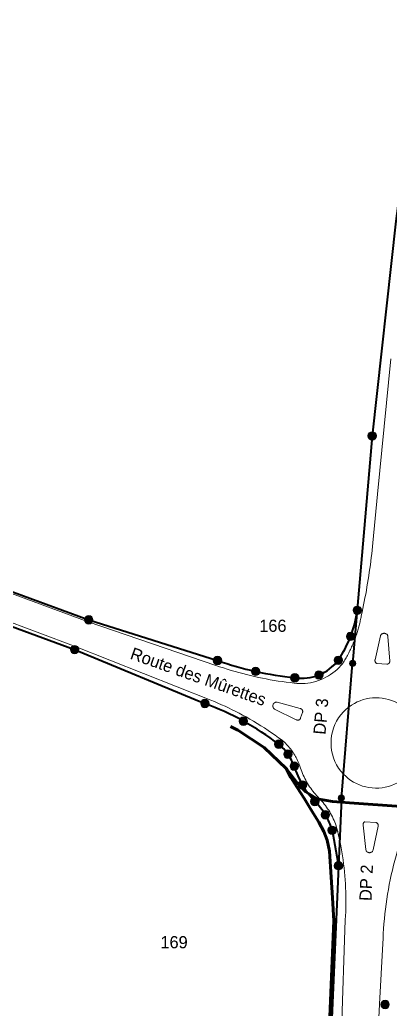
# Model space of a CAD drawing. Header units: metres. Extents: x 2507945 to 2509514, y 1139494 to 1141182.
# Drawn here: x 2508587.6 to 2508657.4, y 1140738.8 to 1140925.3 of the extents above; entities that cross this region are included whole.
import ezdxf
from ezdxf.lldxf.tags import DXFTag

# ---------------------------------------------------------------- set-up
doc = ezdxf.new("R2010")
doc.units = ezdxf.units.M
doc.layers.get('0').update_dxf_attribs({"lineweight": 0})
doc.layers.add('Cadastre - Natures', color=8, linetype='ARROSAGE', lineweight=20, true_color=0x808080)
doc.layers.add('Services - Electricité - Projeté - Conduite', color=253, linetype='Electricité', lineweight=60, true_color=0x999999)
for name, color, linetype, lineweight in [('Cadastre - N° parcelles', 7, 'Continuous', 30), ('Cadastre - Parcelles', 7, 'Continuous', 40), ('Cadastre - Point limite', 7, 'Continuous', 0)]:
    doc.layers.add(name, color=color, linetype=linetype, lineweight=lineweight)
doc.layers.add('DXF_Prangins_202 - CDS_NATURES', color=7, linetype='Continuous')
doc.styles.add('Parcelle_2019', font='', dxfattribs={"height": 0.4})
doc.styles.get('Parcelle_2019').set_extended_font_data('Cadastra')
tags = doc.linetypes.add('ARROSAGE', pattern=[0.75, 0.5, -0.25]).pattern_tags.tags
tags[6:7] = [DXFTag(74, 4), DXFTag(75, 0), DXFTag(340, '0'), DXFTag(46, 0.0), DXFTag(50, 0.0), DXFTag(44, 0.0), DXFTag(45, 0.0)]
tags[4:5] = [DXFTag(74, 4), DXFTag(75, 0), DXFTag(340, '0'), DXFTag(46, 0.0), DXFTag(50, 0.0), DXFTag(44, 0.0), DXFTag(45, 0.0)]
tags = doc.linetypes.add('Electricité', pattern=[2.4, 2, -0.4]).pattern_tags.tags
tags[6:7] = [DXFTag(74, 4), DXFTag(75, 0), DXFTag(340, '0'), DXFTag(46, 0.0), DXFTag(50, 0.0), DXFTag(44, 0.0), DXFTag(45, 0.0)]
tags[4:5] = [DXFTag(74, 4), DXFTag(75, 0), DXFTag(340, '0'), DXFTag(46, 0.0), DXFTag(50, 0.0), DXFTag(44, 0.0), DXFTag(45, 0.0)]
tags = doc.linetypes.add('HIDDEN', pattern=[6, 4, -2]).pattern_tags.tags
tags[6:7] = [DXFTag(74, 4), DXFTag(75, 0), DXFTag(340, '0'), DXFTag(46, 0.0), DXFTag(50, 0.0), DXFTag(44, 0.0), DXFTag(45, 0.0)]
tags[4:5] = [DXFTag(74, 4), DXFTag(75, 0), DXFTag(340, '0'), DXFTag(46, 0.0), DXFTag(50, 0.0), DXFTag(44, 0.0), DXFTag(45, 0.0)]

# ---------------------------------------------------------------- blocks, each defined once
blk = doc.blocks.new('gb2_pl_borne', base_point=(105.91, 42.69))
at = {"linetype": 'Continuous', "true_color": 0xffffff}
h = blk.add_hatch(color=7, dxfattribs=at)
h.paths.add_polyline_path([(107.05, 43.82, -0.57735), (106.32, 41.14, -0.57735), (104.37, 43.11, -0.57735)])
h.paths.add_polyline_path([(105.84, 42.76, 0.57735), (105.89, 42.59, 0.57735), (106.01, 42.72, 0.57735)])
at = {"color": 0, "linetype": 'Continuous', "ltscale": 8}
for radius in [1.6, 0.102]:
    blk.add_circle((105.91, 42.69), radius, dxfattribs=at)
blk = doc.blocks.new('gb2_pl_cheville', base_point=(105.92, 41.5))
at = {"linetype": 'Continuous', "true_color": 0xffffff}
h = blk.add_hatch(color=7, dxfattribs=at)
h.paths.add_polyline_path([(105.92, 42.7, -0.414214), (107.12, 41.5, -1), (104.72, 41.5, -0.414214)])
h.paths.add_polyline_path([(105.92, 41.6, 0.414214), (105.82, 41.5, 1), (106.02, 41.5, 0.414214)])
at = {"color": 0, "linetype": 'Continuous', "ltscale": 8}
for radius in [1.2, 0.102]:
    blk.add_circle((105.92, 41.5), radius, dxfattribs=at)

msp = doc.modelspace()

# ---------------------------------------------------------------- linework, layer by layer
at = {"layer": 'Cadastre - Natures', "linetype": 'Continuous'}
for p, q in [((2508654.037, 1140846.853), (2508658.497, 1140887.323)), ((2508657.516, 1140861.413), (2508655.045, 1140835.875)), ((2508651.223, 1140814.002), (2508654.037, 1140846.853)), ((2508655.045, 1140835.875), (2508654.174, 1140826.71)), ((2508574.036, 1140821.954), (2508600.586, 1140812.199)), ((2508600.459, 1140811.802), (2508584.306, 1140817.825)), ((2508597.928, 1140806.593), (2508572.276, 1140816.054)), ((2508582.484, 1140813.011), (2508598.184, 1140807.136)), ((2508624.551, 1140803.626), (2508600.459, 1140811.802)), ((2508600.586, 1140812.199), (2508624.854, 1140804.55)), ((2508655.58, 1140809.171), (2508654.571, 1140804.694)), ((2508657.343, 1140804.415), (2508657.009, 1140809.089)), ((2508622.488, 1140796.442), (2508597.928, 1140806.593)), ((2508598.184, 1140807.136), (2508623.589, 1140797.083)), ((2508654.915, 1140803.969), (2508656.775, 1140803.851)), ((2508640.435, 1140795.503), (2508636.102, 1140796.702)), ((2508635.613, 1140795.362), (2508639.72, 1140793.389)), ((2508640.532, 1140793.729), (2508640.902, 1140794.737)), ((2508654.724, 1140774.017), (2508652.647, 1140774.158)), ((2508647.689, 1140765.872), (2508646.48, 1140772.545)), ((2508652.349, 1140773.501), (2508652.819, 1140768.937)), ((2508654.199, 1140768.832), (2508655.136, 1140773.335)), ((2508643.878, 1140677.932), (2508647.689, 1140765.872)), ((2508648.955, 1140755.645), (2508648.125, 1140731.314)), ((2508655.431, 1140739.805), (2508656.059, 1140751.2)), ((2508654.993, 1140731.022), (2508655.431, 1140739.805))]:
    msp.add_line(p, q, dxfattribs=at)
at = {"layer": 'Cadastre - Natures', "linetype": 'Continuous', "flags": 128}
for points in [[(2508653.275, 1140819.801), (2508653.383, 1140820.489), (2508653.487, 1140821.178), (2508653.587, 1140821.868), (2508653.683, 1140822.558), (2508653.775, 1140823.249), (2508653.863, 1140823.94), (2508653.947, 1140824.632), (2508654.027, 1140825.324), (2508654.102, 1140826.016), (2508654.174, 1140826.71)], [(2508651.97, 1140812.957), (2508652.119, 1140813.637), (2508652.264, 1140814.319), (2508652.404, 1140815.002), (2508652.541, 1140815.685), (2508652.673, 1140816.369), (2508652.802, 1140817.054), (2508652.926, 1140817.739), (2508653.047, 1140818.426), (2508653.163, 1140819.113), (2508653.275, 1140819.801)], [(2508649.965, 1140809.089), (2508650.141, 1140809.566), (2508650.305, 1140810.046), (2508650.459, 1140810.531), (2508650.602, 1140811.019), (2508650.733, 1140811.51), (2508650.854, 1140812.003), (2508650.963, 1140812.5), (2508651.061, 1140812.998), (2508651.148, 1140813.499), (2508651.223, 1140814.002)], [(2508651.458, 1140810.693), (2508651.519, 1140810.917), (2508651.578, 1140811.141), (2508651.634, 1140811.367), (2508651.689, 1140811.592), (2508651.741, 1140811.818), (2508651.791, 1140812.045), (2508651.839, 1140812.272), (2508651.885, 1140812.5), (2508651.929, 1140812.728), (2508651.97, 1140812.957)], [(2508650.733, 1140808.487), (2508650.815, 1140808.704), (2508650.895, 1140808.922), (2508650.973, 1140809.141), (2508651.049, 1140809.361), (2508651.122, 1140809.581), (2508651.194, 1140809.802), (2508651.263, 1140810.024), (2508651.33, 1140810.246), (2508651.395, 1140810.469), (2508651.458, 1140810.693)], [(2508656.325, 1140809.667), (2508656.229, 1140809.666), (2508656.134, 1140809.652), (2508656.042, 1140809.627), (2508655.953, 1140809.59), (2508655.87, 1140809.542), (2508655.794, 1140809.484), (2508655.726, 1140809.417), (2508655.667, 1140809.341), (2508655.618, 1140809.259), (2508655.58, 1140809.171)], [(2508657.009, 1140809.089), (2508656.982, 1140809.181), (2508656.943, 1140809.269), (2508656.893, 1140809.351), (2508656.833, 1140809.426), (2508656.764, 1140809.492), (2508656.687, 1140809.549), (2508656.603, 1140809.596), (2508656.514, 1140809.631), (2508656.421, 1140809.655), (2508656.325, 1140809.667)], [(2508647.635, 1140804.584), (2508647.914, 1140805.009), (2508648.182, 1140805.44), (2508648.441, 1140805.878), (2508648.69, 1140806.321), (2508648.928, 1140806.77), (2508649.157, 1140807.224), (2508649.375, 1140807.683), (2508649.582, 1140808.147), (2508649.779, 1140808.616), (2508649.965, 1140809.089)], [(2508649.715, 1140806.182), (2508649.828, 1140806.407), (2508649.938, 1140806.634), (2508650.046, 1140806.862), (2508650.151, 1140807.091), (2508650.254, 1140807.321), (2508650.355, 1140807.552), (2508650.453, 1140807.784), (2508650.549, 1140808.017), (2508650.642, 1140808.251), (2508650.733, 1140808.487)], [(2508648.465, 1140803.994), (2508648.6, 1140804.207), (2508648.733, 1140804.421), (2508648.864, 1140804.636), (2508648.992, 1140804.853), (2508649.118, 1140805.072), (2508649.242, 1140805.291), (2508649.364, 1140805.512), (2508649.483, 1140805.734), (2508649.6, 1140805.957), (2508649.715, 1140806.182)], [(2508624.551, 1140803.626), (2508625.268, 1140803.378), (2508625.988, 1140803.138), (2508626.71, 1140802.907), (2508627.435, 1140802.684), (2508628.163, 1140802.47), (2508628.893, 1140802.264), (2508629.626, 1140802.067), (2508630.36, 1140801.878), (2508631.097, 1140801.698), (2508631.836, 1140801.526)], [(2508624.854, 1140804.55), (2508625.563, 1140804.307), (2508626.275, 1140804.072), (2508626.989, 1140803.846), (2508627.706, 1140803.628), (2508628.426, 1140803.418), (2508629.148, 1140803.216), (2508629.872, 1140803.023), (2508630.598, 1140802.838), (2508631.327, 1140802.662), (2508632.057, 1140802.494)], [(2508643.991, 1140801.818), (2508644.416, 1140802.002), (2508644.83, 1140802.209), (2508645.233, 1140802.437), (2508645.622, 1140802.687), (2508645.998, 1140802.957), (2508646.36, 1140803.246), (2508646.705, 1140803.555), (2508647.033, 1140803.881), (2508647.343, 1140804.224), (2508647.635, 1140804.584)], [(2508644.379, 1140800.935), (2508644.852, 1140801.141), (2508645.314, 1140801.371), (2508645.764, 1140801.625), (2508646.199, 1140801.901), (2508646.62, 1140802.2), (2508647.025, 1140802.519), (2508647.413, 1140802.86), (2508647.783, 1140803.219), (2508648.134, 1140803.598), (2508648.465, 1140803.994)], [(2508654.571, 1140804.694), (2508654.56, 1140804.651), (2508654.552, 1140804.608), (2508654.547, 1140804.564), (2508654.546, 1140804.52), (2508654.547, 1140804.476), (2508654.552, 1140804.432), (2508654.56, 1140804.389), (2508654.572, 1140804.347), (2508654.586, 1140804.305), (2508654.603, 1140804.265)], [(2508654.603, 1140804.265), (2508654.624, 1140804.225), (2508654.647, 1140804.188), (2508654.672, 1140804.152), (2508654.701, 1140804.119), (2508654.732, 1140804.087), (2508654.765, 1140804.058), (2508654.8, 1140804.032), (2508654.837, 1140804.008), (2508654.875, 1140803.987), (2508654.915, 1140803.969)], [(2508656.775, 1140803.851), (2508656.821, 1140803.85), (2508656.866, 1140803.852), (2508656.911, 1140803.859), (2508656.955, 1140803.869), (2508656.998, 1140803.883), (2508657.04, 1140803.9), (2508657.081, 1140803.921), (2508657.119, 1140803.945), (2508657.155, 1140803.973), (2508657.188, 1140804.003)], [(2508657.188, 1140804.003), (2508657.219, 1140804.037), (2508657.247, 1140804.073), (2508657.271, 1140804.111), (2508657.293, 1140804.151), (2508657.31, 1140804.193), (2508657.325, 1140804.236), (2508657.335, 1140804.28), (2508657.342, 1140804.325), (2508657.344, 1140804.37), (2508657.343, 1140804.415)], [(2508632.057, 1140802.494), (2508632.789, 1140802.334), (2508633.523, 1140802.183), (2508634.259, 1140802.041), (2508634.996, 1140801.906), (2508635.735, 1140801.781), (2508636.475, 1140801.664), (2508637.217, 1140801.555), (2508637.96, 1140801.455), (2508638.703, 1140801.364), (2508639.448, 1140801.281)], [(2508639.448, 1140801.281), (2508639.908, 1140801.225), (2508640.369, 1140801.193), (2508640.832, 1140801.186), (2508641.295, 1140801.204), (2508641.756, 1140801.246), (2508642.214, 1140801.312), (2508642.667, 1140801.403), (2508643.116, 1140801.518), (2508643.558, 1140801.656), (2508643.991, 1140801.818)], [(2508631.836, 1140801.526), (2508632.577, 1140801.362), (2508633.32, 1140801.208), (2508634.064, 1140801.062), (2508634.81, 1140800.924), (2508635.558, 1140800.796), (2508636.307, 1140800.676), (2508637.058, 1140800.565), (2508637.809, 1140800.462), (2508638.562, 1140800.369), (2508639.316, 1140800.284)], [(2508639.316, 1140800.284), (2508639.83, 1140800.23), (2508640.345, 1140800.203), (2508640.861, 1140800.203), (2508641.376, 1140800.229), (2508641.89, 1140800.282), (2508642.4, 1140800.361), (2508642.905, 1140800.466), (2508643.404, 1140800.597), (2508643.896, 1140800.753), (2508644.379, 1140800.935)], [(2508629.741, 1140793.11), (2508629.038, 1140793.49), (2508628.33, 1140793.86), (2508627.617, 1140794.219), (2508626.898, 1140794.568), (2508626.175, 1140794.907), (2508625.446, 1140795.235), (2508624.713, 1140795.553), (2508623.976, 1140795.86), (2508623.234, 1140796.156), (2508622.488, 1140796.442)], [(2508630.248, 1140793.902), (2508629.6, 1140794.256), (2508628.948, 1140794.603), (2508628.292, 1140794.941), (2508627.631, 1140795.272), (2508626.967, 1140795.594), (2508626.299, 1140795.908), (2508625.627, 1140796.214), (2508624.951, 1140796.512), (2508624.272, 1140796.802), (2508623.589, 1140797.083)], [(2508635.339, 1140796.221), (2508635.312, 1140796.128), (2508635.297, 1140796.032), (2508635.295, 1140795.935), (2508635.306, 1140795.839), (2508635.329, 1140795.744), (2508635.365, 1140795.654), (2508635.412, 1140795.569), (2508635.47, 1140795.491), (2508635.537, 1140795.422), (2508635.613, 1140795.362)], [(2508636.102, 1140796.702), (2508636.005, 1140796.705), (2508635.909, 1140796.695), (2508635.814, 1140796.673), (2508635.724, 1140796.638), (2508635.638, 1140796.592), (2508635.56, 1140796.535), (2508635.49, 1140796.468), (2508635.429, 1140796.392), (2508635.378, 1140796.31), (2508635.339, 1140796.221)], [(2508655.317, 1140797.502), (2508654.715, 1140797.519), (2508654.112, 1140797.493), (2508653.513, 1140797.425), (2508652.92, 1140797.314), (2508652.337, 1140797.162), (2508651.765, 1140796.968), (2508651.209, 1140796.735), (2508650.671, 1140796.463), (2508650.154, 1140796.153), (2508649.659, 1140795.808)], [(2508660.716, 1140795.106), (2508660.269, 1140795.512), (2508659.795, 1140795.884), (2508659.295, 1140796.222), (2508658.773, 1140796.524), (2508658.231, 1140796.788), (2508657.671, 1140797.013), (2508657.097, 1140797.197), (2508656.512, 1140797.341), (2508655.917, 1140797.443), (2508655.317, 1140797.502)], [(2508640.846, 1140795.228), (2508640.818, 1140795.27), (2508640.786, 1140795.31), (2508640.751, 1140795.347), (2508640.712, 1140795.381), (2508640.671, 1140795.411), (2508640.628, 1140795.437), (2508640.582, 1140795.46), (2508640.534, 1140795.478), (2508640.485, 1140795.493), (2508640.435, 1140795.503)], [(2508640.902, 1140794.737), (2508640.916, 1140794.786), (2508640.926, 1140794.836), (2508640.931, 1140794.887), (2508640.932, 1140794.937), (2508640.928, 1140794.988), (2508640.92, 1140795.039), (2508640.908, 1140795.088), (2508640.892, 1140795.136), (2508640.871, 1140795.183), (2508640.846, 1140795.228)], [(2508649.659, 1140795.808), (2508649.105, 1140795.353), (2508648.592, 1140794.853), (2508648.122, 1140794.312), (2508647.699, 1140793.733), (2508647.326, 1140793.12), (2508647.006, 1140792.479), (2508646.742, 1140791.813), (2508646.534, 1140791.127), (2508646.384, 1140790.426), (2508646.294, 1140789.715)], [(2508636.439, 1140788.771), (2508635.798, 1140789.247), (2508635.151, 1140789.715), (2508634.496, 1140790.173), (2508633.835, 1140790.622), (2508633.168, 1140791.061), (2508632.495, 1140791.49), (2508631.815, 1140791.91), (2508631.13, 1140792.32), (2508630.438, 1140792.72), (2508629.741, 1140793.11)], [(2508637.047, 1140789.514), (2508636.394, 1140789.993), (2508635.735, 1140790.463), (2508635.07, 1140790.925), (2508634.398, 1140791.377), (2508633.721, 1140791.821), (2508633.037, 1140792.256), (2508632.348, 1140792.681), (2508631.654, 1140793.097), (2508630.954, 1140793.504), (2508630.248, 1140793.902)], [(2508639.72, 1140793.389), (2508639.811, 1140793.336), (2508639.911, 1140793.303), (2508640.016, 1140793.291), (2508640.121, 1140793.3), (2508640.222, 1140793.331), (2508640.314, 1140793.381), (2508640.394, 1140793.449), (2508640.459, 1140793.532), (2508640.506, 1140793.627), (2508640.532, 1140793.729)], [(2508638.142, 1140786.875), (2508637.993, 1140787.082), (2508637.839, 1140787.286), (2508637.681, 1140787.486), (2508637.517, 1140787.682), (2508637.348, 1140787.875), (2508637.175, 1140788.063), (2508636.998, 1140788.246), (2508636.816, 1140788.426), (2508636.63, 1140788.6), (2508636.439, 1140788.771)], [(2508638.953, 1140787.433), (2508638.787, 1140787.661), (2508638.615, 1140787.886), (2508638.437, 1140788.106), (2508638.254, 1140788.322), (2508638.065, 1140788.533), (2508637.872, 1140788.739), (2508637.673, 1140788.94), (2508637.469, 1140789.137), (2508637.261, 1140789.328), (2508637.047, 1140789.514)], [(2508646.294, 1140789.715), (2508646.265, 1140788.998), (2508646.295, 1140788.282), (2508646.386, 1140787.571), (2508646.536, 1140786.87), (2508646.745, 1140786.184), (2508647.01, 1140785.518), (2508647.33, 1140784.877), (2508647.704, 1140784.265), (2508648.127, 1140783.686), (2508648.597, 1140783.146)], [(2508639.339, 1140784.626), (2508639.245, 1140784.863), (2508639.144, 1140785.098), (2508639.038, 1140785.33), (2508638.927, 1140785.56), (2508638.809, 1140785.787), (2508638.687, 1140786.011), (2508638.558, 1140786.232), (2508638.425, 1140786.449), (2508638.286, 1140786.664), (2508638.142, 1140786.875)], [(2508640.287, 1140784.946), (2508640.182, 1140785.208), (2508640.071, 1140785.469), (2508639.953, 1140785.726), (2508639.829, 1140785.98), (2508639.698, 1140786.231), (2508639.561, 1140786.479), (2508639.418, 1140786.723), (2508639.269, 1140786.963), (2508639.114, 1140787.2), (2508638.953, 1140787.433)], [(2508639.339, 1140784.626), (2508639.459, 1140784.256), (2508639.587, 1140783.89), (2508639.723, 1140783.526), (2508639.868, 1140783.165), (2508640.021, 1140782.808), (2508640.181, 1140782.455), (2508640.35, 1140782.105), (2508640.527, 1140781.759), (2508640.711, 1140781.417), (2508640.903, 1140781.08)], [(2508640.287, 1140784.946), (2508640.39, 1140784.604), (2508640.501, 1140784.265), (2508640.62, 1140783.929), (2508640.747, 1140783.596), (2508640.881, 1140783.266), (2508641.024, 1140782.939), (2508641.175, 1140782.615), (2508641.333, 1140782.296), (2508641.499, 1140781.98), (2508641.672, 1140781.669)], [(2508648.597, 1140783.146), (2508649.038, 1140782.713), (2508649.508, 1140782.314), (2508650.007, 1140781.95), (2508650.53, 1140781.623), (2508651.076, 1140781.334), (2508651.641, 1140781.086), (2508652.223, 1140780.88), (2508652.818, 1140780.716), (2508653.423, 1140780.596), (2508654.036, 1140780.52)], [(2508641.672, 1140781.669), (2508641.853, 1140781.361), (2508642.042, 1140781.059), (2508642.237, 1140780.76), (2508642.44, 1140780.467), (2508642.649, 1140780.179), (2508642.866, 1140779.895), (2508643.089, 1140779.617), (2508643.319, 1140779.345), (2508643.556, 1140779.078), (2508643.798, 1140778.817)], [(2508654.036, 1140780.52), (2508654.652, 1140780.489), (2508655.269, 1140780.503), (2508655.884, 1140780.561), (2508656.492, 1140780.664), (2508657.092, 1140780.811), (2508657.679, 1140781), (2508658.252, 1140781.232), (2508658.805, 1140781.505), (2508659.338, 1140781.817), (2508659.847, 1140782.166)], [(2508640.903, 1140781.08), (2508641.103, 1140780.746), (2508641.31, 1140780.418), (2508641.525, 1140780.094), (2508641.747, 1140779.775), (2508641.976, 1140779.462), (2508642.213, 1140779.153), (2508642.456, 1140778.851), (2508642.706, 1140778.553), (2508642.963, 1140778.262), (2508643.226, 1140777.977)], [(2508645.195, 1140775.466), (2508645.028, 1140775.738), (2508644.853, 1140776.006), (2508644.672, 1140776.269), (2508644.484, 1140776.528), (2508644.289, 1140776.783), (2508644.089, 1140777.032), (2508643.882, 1140777.276), (2508643.669, 1140777.515), (2508643.451, 1140777.749), (2508643.226, 1140777.977)], [(2508646.017, 1140776), (2508645.829, 1140776.306), (2508645.634, 1140776.608), (2508645.43, 1140776.905), (2508645.219, 1140777.196), (2508645.001, 1140777.481), (2508644.774, 1140777.761), (2508644.541, 1140778.034), (2508644.3, 1140778.302), (2508644.053, 1140778.562), (2508643.798, 1140778.817)], [(2508647.426, 1140772.703), (2508647.324, 1140773.048), (2508647.214, 1140773.39), (2508647.095, 1140773.729), (2508646.967, 1140774.065), (2508646.83, 1140774.397), (2508646.684, 1140774.726), (2508646.53, 1140775.051), (2508646.367, 1140775.372), (2508646.196, 1140775.688), (2508646.017, 1140776)], [(2508646.48, 1140772.545), (2508646.385, 1140772.85), (2508646.282, 1140773.153), (2508646.172, 1140773.454), (2508646.055, 1140773.751), (2508645.93, 1140774.046), (2508645.797, 1140774.337), (2508645.657, 1140774.625), (2508645.511, 1140774.909), (2508645.357, 1140775.189), (2508645.195, 1140775.466)], [(2508652.371, 1140773.887), (2508652.356, 1140773.851), (2508652.343, 1140773.813), (2508652.334, 1140773.775), (2508652.327, 1140773.736), (2508652.324, 1140773.697), (2508652.323, 1140773.657), (2508652.325, 1140773.618), (2508652.33, 1140773.578), (2508652.338, 1140773.54), (2508652.349, 1140773.501)], [(2508652.647, 1140774.158), (2508652.611, 1140774.141), (2508652.577, 1140774.122), (2508652.544, 1140774.1), (2508652.513, 1140774.075), (2508652.484, 1140774.048), (2508652.456, 1140774.02), (2508652.431, 1140773.989), (2508652.409, 1140773.957), (2508652.388, 1140773.923), (2508652.371, 1140773.887)], [(2508655.086, 1140773.77), (2508655.061, 1140773.808), (2508655.033, 1140773.844), (2508655.002, 1140773.876), (2508654.968, 1140773.906), (2508654.932, 1140773.933), (2508654.893, 1140773.957), (2508654.853, 1140773.978), (2508654.811, 1140773.995), (2508654.768, 1140774.008), (2508654.724, 1140774.017)], [(2508647.661, 1140771.719), (2508647.638, 1140771.817), (2508647.615, 1140771.916), (2508647.592, 1140772.014), (2508647.569, 1140772.113), (2508647.546, 1140772.211), (2508647.522, 1140772.31), (2508647.498, 1140772.408), (2508647.474, 1140772.506), (2508647.45, 1140772.604), (2508647.426, 1140772.703)], [(2508655.136, 1140773.335), (2508655.148, 1140773.379), (2508655.156, 1140773.423), (2508655.16, 1140773.468), (2508655.161, 1140773.513), (2508655.158, 1140773.558), (2508655.151, 1140773.603), (2508655.14, 1140773.647), (2508655.125, 1140773.689), (2508655.107, 1140773.731), (2508655.086, 1140773.77)], [(2508647.878, 1140770.731), (2508647.857, 1140770.83), (2508647.836, 1140770.928), (2508647.814, 1140771.027), (2508647.793, 1140771.126), (2508647.771, 1140771.225), (2508647.75, 1140771.324), (2508647.728, 1140771.423), (2508647.705, 1140771.521), (2508647.683, 1140771.62), (2508647.661, 1140771.719)], [(2508648.929, 1140763.225), (2508648.87, 1140763.981), (2508648.8, 1140764.736), (2508648.721, 1140765.49), (2508648.631, 1140766.244), (2508648.531, 1140766.995), (2508648.42, 1140767.746), (2508648.3, 1140768.495), (2508648.169, 1140769.242), (2508648.028, 1140769.987), (2508647.878, 1140770.731)], [(2508652.819, 1140768.937), (2508652.837, 1140768.843), (2508652.869, 1140768.751), (2508652.912, 1140768.665), (2508652.967, 1140768.586), (2508653.033, 1140768.514), (2508653.107, 1140768.453), (2508653.189, 1140768.402), (2508653.277, 1140768.362), (2508653.37, 1140768.336), (2508653.466, 1140768.321)], [(2508653.466, 1140768.321), (2508653.562, 1140768.321), (2508653.658, 1140768.333), (2508653.751, 1140768.359), (2508653.84, 1140768.396), (2508653.923, 1140768.446), (2508653.999, 1140768.507), (2508654.065, 1140768.577), (2508654.121, 1140768.656), (2508654.166, 1140768.741), (2508654.199, 1140768.832)], [(2508659.082, 1140769.542), (2508658.809, 1140768.651), (2508658.55, 1140767.755), (2508658.302, 1140766.856), (2508658.068, 1140765.953), (2508657.846, 1140765.048), (2508657.636, 1140764.139), (2508657.44, 1140763.227), (2508657.256, 1140762.313), (2508657.085, 1140761.396), (2508656.927, 1140760.477)], [(2508648.955, 1140755.645), (2508648.999, 1140756.403), (2508649.032, 1140757.16), (2508649.055, 1140757.919), (2508649.068, 1140758.677), (2508649.071, 1140759.435), (2508649.063, 1140760.194), (2508649.045, 1140760.952), (2508649.016, 1140761.71), (2508648.978, 1140762.468), (2508648.929, 1140763.225)], [(2508656.927, 1140760.477), (2508656.781, 1140759.556), (2508656.649, 1140758.633), (2508656.53, 1140757.708), (2508656.423, 1140756.782), (2508656.33, 1140755.854), (2508656.249, 1140754.925), (2508656.182, 1140753.995), (2508656.128, 1140753.064), (2508656.087, 1140752.132), (2508656.059, 1140751.2)]]:
    msp.add_lwpolyline(points, dxfattribs=at)
at = {"layer": 'Cadastre - Parcelles', "linetype": 'Continuous'}
for p, q in [((2508648.218, 1140778.623), (2508650.347, 1140804.003)), ((2508648.218, 1140778.623), (2508643.878, 1140677.932)), ((2508646.48, 1140772.545), (2508647.689, 1140765.872))]:
    msp.add_line(p, q, dxfattribs=at)
at = {"layer": 'Cadastre - Parcelles', "linetype": 'Continuous', "flags": 128}
for points in [[(2508684.575, 1141099.243), (2508683.275, 1141074.803), (2508670.426, 1140978.703), (2508658.497, 1140887.323), (2508654.037, 1140846.853), (2508650.347, 1140804.003)], [(2508574.036, 1140821.954), (2508600.586, 1140812.199), (2508624.854, 1140804.55)], [(2508572.276, 1140816.054), (2508597.928, 1140806.593), (2508622.488, 1140796.442)]]:
    msp.add_lwpolyline(points, dxfattribs=at)
at = {"layer": 'Cadastre - Parcelles', "linetype": 'Continuous'}
for centre, radius, start, end in [((2508628.954, 1140817.087), 22.482, 339.1615, 352.11387), ((2508629.064, 1140817.044), 22.364, 326.14093, 339.16278), ((2508646.249, 1140865.859), 64.935, 250.76274, 257.37588), ((2508640.74, 1140809.884), 8.697, 291.95158, 322.44949), ((2508646.266, 1140865.948), 65.026, 257.3782, 263.98138), ((2508640.733, 1140809.899), 8.714, 261.52279, 291.95981), ((2508603.106, 1140744.691), 55.261, 61.18472, 69.46754), ((2508602.974, 1140744.451), 55.535, 52.94423, 61.185), ((2508629.528, 1140780.851), 10.511, 34.96732, 48.89347), ((2508629.547, 1140780.857), 10.492, 21.04994, 34.99714), ((2508655.664, 1140789.708), 17.098, 197.29266, 210.30809), ((2508655.602, 1140789.663), 17.021, 210.28154, 223.35774), ((2508634.206, 1140768.877), 12.813, 30.94871, 45.25481), ((2508634.345, 1140768.95), 12.657, 16.50318, 30.98792)]:
    msp.add_arc(centre, radius, start, end, dxfattribs=at)
at = {"layer": 'DXF_Prangins_202 - CDS_NATURES', "color": 67, "linetype": 'HIDDEN', "ltscale": 0.5, "true_color": 0x6f7f3f}
msp.add_line((2508597.928, 1140806.593), (2508587.104, 1140810.585), dxfattribs=at)
at = {"layer": 'Services - Electricité - Projeté - Conduite', "ltscale": 0.625, "flags": 128}
for points in [[(2508627.333, 1140792.094), (2508628.702, 1140791.381), (2508633.639, 1140788.152), (2508637.795, 1140784.219)], [(2508644.711, 1140697.258), (2508644.61, 1140699.3), (2508644.93, 1140710.3), (2508646.78, 1140755.5), (2508646.52, 1140759.8), (2508646.29, 1140763.7), (2508645.98, 1140768.6), (2508645.53, 1140770.7), (2508644.92, 1140772.3), (2508643.96, 1140774.1), (2508642.92, 1140775.8), (2508641.99, 1140777.2), (2508641.27, 1140778.5), (2508640.46, 1140779.7), (2508639.45, 1140781.3), (2508638.72, 1140782.5), (2508637.795, 1140784.219)], [(2508637.795, 1140784.219), (2508639.854, 1140781.5), (2508641.548, 1140779.775)], [(2508641.548, 1140779.775), (2508641.907, 1140779.557)], [(2508641.907, 1140779.557), (2508643.665, 1140778.487), (2508646.552, 1140777.983), (2508648.184, 1140777.835)], [(2508648.184, 1140777.835), (2508649.762, 1140777.692)], [(2508649.762, 1140777.692), (2508659.473, 1140777.038)]]:
    msp.add_lwpolyline(points, dxfattribs=at)

# ---------------------------------------------------------------- block references
at = {"layer": 'Cadastre - Point limite', "linetype": 'Continuous', "lineweight": 18, "ltscale": 2, "xscale": 0.5, "yscale": 0.5}
for p in [(2508654.037, 1140846.853), (2508651.223, 1140814.002), (2508600.586, 1140812.199), (2508649.965, 1140809.089), (2508597.928, 1140806.593), (2508624.854, 1140804.55), (2508647.635, 1140804.584), (2508632.057, 1140802.494), (2508639.448, 1140801.281), (2508643.991, 1140801.818), (2508622.488, 1140796.442), (2508629.741, 1140793.11), (2508636.439, 1140788.771), (2508638.142, 1140786.875), (2508639.339, 1140784.626), (2508640.903, 1140781.08), (2508643.226, 1140777.977), (2508645.195, 1140775.466), (2508646.48, 1140772.545), (2508647.689, 1140765.872), (2508656.458, 1140739.722)]:
    msp.add_blockref('gb2_pl_borne', p, dxfattribs=at)
at = {"layer": 'Cadastre - Point limite', "linetype": 'Continuous', "lineweight": 18, "xscale": 0.5, "yscale": 0.5}
for p in [(2508650.347, 1140804.003), (2508648.218, 1140778.623)]:
    msp.add_blockref('gb2_pl_cheville', p, dxfattribs=at)

# ---------------------------------------------------------------- texts
at = {"layer": 'Cadastre - N° parcelles', "style": 'Parcelle_2019'}
for s, p in [('166', (2508632.737, 1140809.94)), ('169', (2508614.106, 1140750.305))]:
    msp.add_text(s, height=2.3, dxfattribs=at).set_placement(p)
for s, rotation, p in [('Route des Mûrettes', 340.47566, (2508608.223, 1140804.907)), ('DP 3', 85.37237, (2508645.217, 1140790.506)), ('DP 2', 87.53196, (2508653.893, 1140759.183))]:
    msp.add_text(s, height=2.3, rotation=rotation, dxfattribs=at).set_placement(p)

doc.saveas('drawing.dxf')
